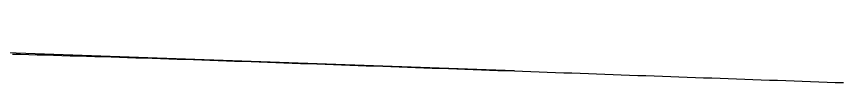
# Model space of a CAD drawing. Extents: x -6 to 1000, y -17 to 19.
# Drawn here: x 495 to 1000, y -17 to 19 of the extents above; entities that cross this region are included whole.
import ezdxf

# ---------------------------------------------------------------- set-up
doc = ezdxf.new("R2010")
doc.units = 0
doc.header["$MEASUREMENT"] = 0
doc.layers.add('SLICE', color=7, linetype='CONTINUOUS')

msp = doc.modelspace()

# ---------------------------------------------------------------- linework, layer by layer
at = {"layer": 'SLICE'}
for p, q in [((798.75441, -9.32574), (0.0016, 19.24905)), ((492.39844, 1.05553), (497.42159, 0.91477)), ((497.42159, 0.91477), (502.44471, 0.77258)), ((502.44471, 0.77258), (507.46778, 0.62896)), ((507.46778, 0.62896), (512.49081, 0.48391)), ((512.49081, 0.48391), (517.5138, 0.33743)), ((517.5138, 0.33743), (522.53675, 0.18952)), ((522.53675, 0.18952), (527.55965, 0.04018)), ((527.55965, 0.04018), (532.58251, -0.11059)), ((532.58251, -0.11059), (537.60533, -0.2628)), ((537.60533, -0.2628), (542.62811, -0.41644)), ((542.62811, -0.41644), (547.65084, -0.57152)), ((547.65084, -0.57152), (552.67353, -0.72803)), ((552.67353, -0.72803), (557.69617, -0.88597)), ((557.69617, -0.88597), (562.71877, -1.04536)), ((562.71877, -1.04536), (567.74132, -1.20618)), ((567.74132, -1.20618), (572.76382, -1.36844)), ((572.76382, -1.36844), (577.78628, -1.53213)), ((577.78628, -1.53213), (582.80869, -1.69726)), ((582.80869, -1.69726), (587.83106, -1.86381)), ((587.83106, -1.86381), (592.85338, -2.03178)), ((592.85338, -2.03178), (597.87565, -2.20115)), ((597.87565, -2.20115), (602.89787, -2.37185)), ((602.89787, -2.37185), (607.92006, -2.54382)), ((607.92006, -2.54382), (612.9422, -2.71693)), ((612.9422, -2.71693), (617.96431, -2.89104)), ((617.96431, -2.89104), (622.98639, -3.06601)), ((622.98639, -3.06601), (628.00844, -3.24169)), ((628.00844, -3.24169), (633.03048, -3.41798)), ((633.03048, -3.41798), (638.05249, -3.59478)), ((638.05249, -3.59478), (643.07449, -3.77202)), ((643.07449, -3.77202), (648.09648, -3.94961)), ((648.09648, -3.94961), (653.11846, -4.12752)), ((653.11846, -4.12752), (658.14043, -4.30568)), ((658.14043, -4.30568), (663.16239, -4.48406)), ((663.16239, -4.48406), (668.18434, -4.66262)), ((668.18434, -4.66262), (673.20629, -4.84134)), ((673.20629, -4.84134), (678.22823, -5.02018)), ((678.22823, -5.02018), (683.25017, -5.19913)), ((683.25017, -5.19913), (688.27211, -5.37817)), ((688.27211, -5.37817), (693.29404, -5.55728)), ((693.29404, -5.55728), (698.31598, -5.73646)), ((698.31598, -5.73646), (703.3379, -5.91569)), ((703.3379, -5.91569), (708.35983, -6.09498)), ((708.35983, -6.09498), (713.38176, -6.2743)), ((713.38176, -6.2743), (718.40369, -6.45365)), ((718.40369, -6.45365), (723.42561, -6.63304)), ((723.42561, -6.63304), (728.44753, -6.81245)), ((728.44753, -6.81245), (733.46946, -6.99188)), ((733.46946, -6.99188), (738.49138, -7.17134)), ((738.49138, -7.17134), (743.5133, -7.35081)), ((743.5133, -7.35081), (748.53522, -7.5303)), ((748.53522, -7.5303), (753.55714, -7.7098)), ((753.55714, -7.7098), (758.57906, -7.88932)), ((758.57906, -7.88932), (763.60098, -8.06884)), ((763.60098, -8.06884), (768.6229, -8.24838)), ((768.6229, -8.24838), (773.64482, -8.42792)), ((773.64482, -8.42792), (778.66674, -8.60747)), ((778.66674, -8.60747), (783.68866, -8.78703)), ((783.68866, -8.78703), (788.71057, -8.9666)), ((788.71057, -8.9666), (793.73249, -9.14617)), ((793.73249, -9.14617), (798.75441, -9.32574)), ((798.75441, -9.32574), (803.77633, -9.50533)), ((803.77633, -9.50533), (808.79824, -9.68491)), ((808.79824, -9.68491), (813.82016, -9.8645)), ((813.82016, -9.8645), (818.84208, -10.0441)), ((818.84208, -10.0441), (823.864, -10.2237)), ((823.864, -10.2237), (828.88591, -10.4033)), ((828.88591, -10.4033), (833.90783, -10.5829)), ((833.90783, -10.5829), (838.92975, -10.76251)), ((838.92975, -10.76251), (843.95166, -10.94212)), ((843.95166, -10.94212), (848.97358, -11.12173)), ((848.97358, -11.12173), (853.9955, -11.30134)), ((853.9955, -11.30134), (859.01741, -11.48096)), ((859.01741, -11.48096), (864.03933, -11.66058)), ((864.03933, -11.66058), (869.06124, -11.8402)), ((869.06124, -11.8402), (874.08316, -12.01982)), ((874.08316, -12.01982), (879.10508, -12.19944)), ((879.10508, -12.19944), (884.12699, -12.37907)), ((884.12699, -12.37907), (889.14891, -12.5587)), ((889.14891, -12.5587), (894.17082, -12.73833)), ((894.17082, -12.73833), (899.19274, -12.91795)), ((899.19274, -12.91795), (904.21466, -13.09759)), ((904.21466, -13.09759), (909.23657, -13.27722)), ((909.23657, -13.27722), (914.25849, -13.45685)), ((914.25849, -13.45685), (919.2804, -13.63649)), ((919.2804, -13.63649), (924.30232, -13.81612)), ((924.30232, -13.81612), (929.32423, -13.99576)), ((929.32423, -13.99576), (934.34615, -14.1754)), ((934.34615, -14.1754), (939.36807, -14.35503)), ((939.36807, -14.35503), (944.38998, -14.53467)), ((944.38998, -14.53467), (949.4119, -14.71432)), ((949.4119, -14.71432), (954.43381, -14.89396)), ((954.43381, -14.89396), (959.45573, -15.0736)), ((959.45573, -15.0736), (964.47764, -15.25324)), ((964.47764, -15.25324), (969.49956, -15.43289)), ((969.49956, -15.43289), (974.52147, -15.61253)), ((974.52147, -15.61253), (979.54339, -15.79218)), ((979.54339, -15.79218), (984.5653, -15.97182)), ((984.5653, -15.97182), (989.58722, -16.15147)), ((989.58722, -16.15147), (994.60913, -16.33112)), ((994.60913, -16.33112), (999.63105, -16.51077))]:
    msp.add_line(p, q, dxfattribs=at)

doc.saveas('drawing.dxf')
